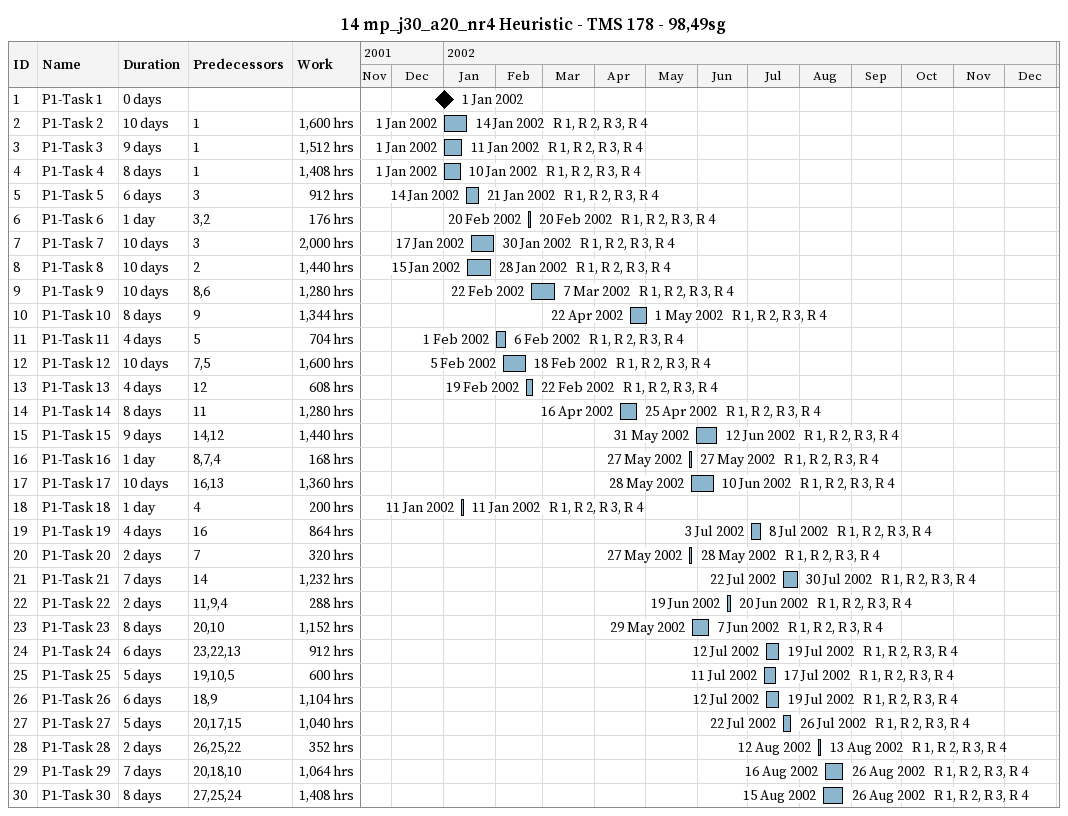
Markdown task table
14 mp_j30_a20_nr4 Heuristic - TMS 178 - 98,49sg

| ID | Task | Duration | Start | Finish | Predecessors | Resources | Work (h) |
|---|---|---|---|---|---|---|---|
| 1 | P1-Task 1 | 0d | 2002-01-01 | 2002-01-01 |  |  |  |
| 2 | P1-Task 2 | 10d | 2002-01-01 | 2002-01-14 | 1 | R 1, R 2, R 3, R 4 | 1600 |
| 3 | P1-Task 3 | 9d | 2002-01-01 | 2002-01-11 | 1 | R 1, R 2, R 3, R 4 | 1512 |
| 4 | P1-Task 4 | 8d | 2002-01-01 | 2002-01-10 | 1 | R 1, R 2, R 3, R 4 | 1408 |
| 5 | P1-Task 5 | 6d | 2002-01-14 | 2002-01-21 | 3 | R 1, R 2, R 3, R 4 | 912 |
| 6 | P1-Task 6 | 1d | 2002-02-20 | 2002-02-20 | 3, 2 | R 1, R 2, R 3, R 4 | 176 |
| 7 | P1-Task 7 | 10d | 2002-01-17 | 2002-01-30 | 3 | R 1, R 2, R 3, R 4 | 2000 |
| 8 | P1-Task 8 | 10d | 2002-01-15 | 2002-01-28 | 2 | R 1, R 2, R 3, R 4 | 1440 |
| 9 | P1-Task 9 | 10d | 2002-02-22 | 2002-03-07 | 8, 6 | R 1, R 2, R 3, R 4 | 1280 |
| 10 | P1-Task 10 | 8d | 2002-04-22 | 2002-05-01 | 9 | R 1, R 2, R 3, R 4 | 1344 |
| 11 | P1-Task 11 | 4d | 2002-02-01 | 2002-02-06 | 5 | R 1, R 2, R 3, R 4 | 704 |
| 12 | P1-Task 12 | 10d | 2002-02-05 | 2002-02-18 | 7, 5 | R 1, R 2, R 3, R 4 | 1600 |
| 13 | P1-Task 13 | 4d | 2002-02-19 | 2002-02-22 | 12 | R 1, R 2, R 3, R 4 | 608 |
| 14 | P1-Task 14 | 8d | 2002-04-16 | 2002-04-25 | 11 | R 1, R 2, R 3, R 4 | 1280 |
| 15 | P1-Task 15 | 9d | 2002-05-31 | 2002-06-12 | 14, 12 | R 1, R 2, R 3, R 4 | 1440 |
| 16 | P1-Task 16 | 1d | 2002-05-27 | 2002-05-27 | 8, 7, 4 | R 1, R 2, R 3, R 4 | 168 |
| 17 | P1-Task 17 | 10d | 2002-05-28 | 2002-06-10 | 16, 13 | R 1, R 2, R 3, R 4 | 1360 |
| 18 | P1-Task 18 | 1d | 2002-01-11 | 2002-01-11 | 4 | R 1, R 2, R 3, R 4 | 200 |
| 19 | P1-Task 19 | 4d | 2002-07-03 | 2002-07-08 | 16 | R 1, R 2, R 3, R 4 | 864 |
| 20 | P1-Task 20 | 2d | 2002-05-27 | 2002-05-28 | 7 | R 1, R 2, R 3, R 4 | 320 |
| 21 | P1-Task 21 | 7d | 2002-07-22 | 2002-07-30 | 14 | R 1, R 2, R 3, R 4 | 1232 |
| 22 | P1-Task 22 | 2d | 2002-06-19 | 2002-06-20 | 11, 9, 4 | R 1, R 2, R 3, R 4 | 288 |
| 23 | P1-Task 23 | 8d | 2002-05-29 | 2002-06-07 | 20, 10 | R 1, R 2, R 3, R 4 | 1152 |
| 24 | P1-Task 24 | 6d | 2002-07-12 | 2002-07-19 | 23, 22, 13 | R 1, R 2, R 3, R 4 | 912 |
| 25 | P1-Task 25 | 5d | 2002-07-11 | 2002-07-17 | 19, 10, 5 | R 1, R 2, R 3, R 4 | 600 |
| 26 | P1-Task 26 | 6d | 2002-07-12 | 2002-07-19 | 18, 9 | R 1, R 2, R 3, R 4 | 1104 |
| 27 | P1-Task 27 | 5d | 2002-07-22 | 2002-07-26 | 20, 17, 15 | R 1, R 2, R 3, R 4 | 1040 |
| 28 | P1-Task 28 | 2d | 2002-08-12 | 2002-08-13 | 26, 25, 22 | R 1, R 2, R 3, R 4 | 352 |
| 29 | P1-Task 29 | 7d | 2002-08-16 | 2002-08-26 | 20, 18, 10 | R 1, R 2, R 3, R 4 | 1064 |
| 30 | P1-Task 30 | 8d | 2002-08-15 | 2002-08-26 | 27, 25, 24 | R 1, R 2, R 3, R 4 | 1408 |
